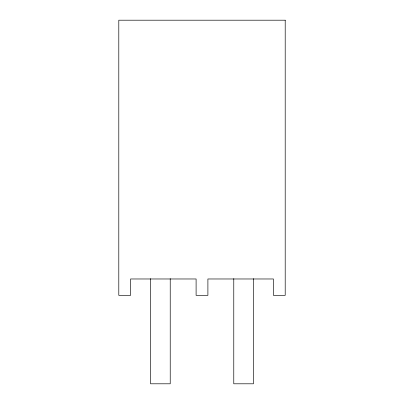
<?xml version="1.0" encoding="UTF-8"?>
<svg xmlns="http://www.w3.org/2000/svg" width="404" height="404" viewBox="0 0 404 404"><rect width="100%" height="100%" fill="white"/><g stroke="black" fill="none" stroke-linecap="round" stroke-linejoin="round"><path stroke-width="0.61" d="M253.429 278.664L253.429 383.8L233.775 383.8L233.775 278.664M170.225 278.664L170.225 383.8L150.571 383.8L150.571 278.664M285.204 20.2L118.796 20.2L118.796 295.354L130.588 295.354L130.588 278.977L196.102 278.977L196.102 295.354L207.898 295.354L207.898 278.977L273.412 278.977L273.412 295.354L285.204 295.354L285.204 20.2"/></g></svg>
